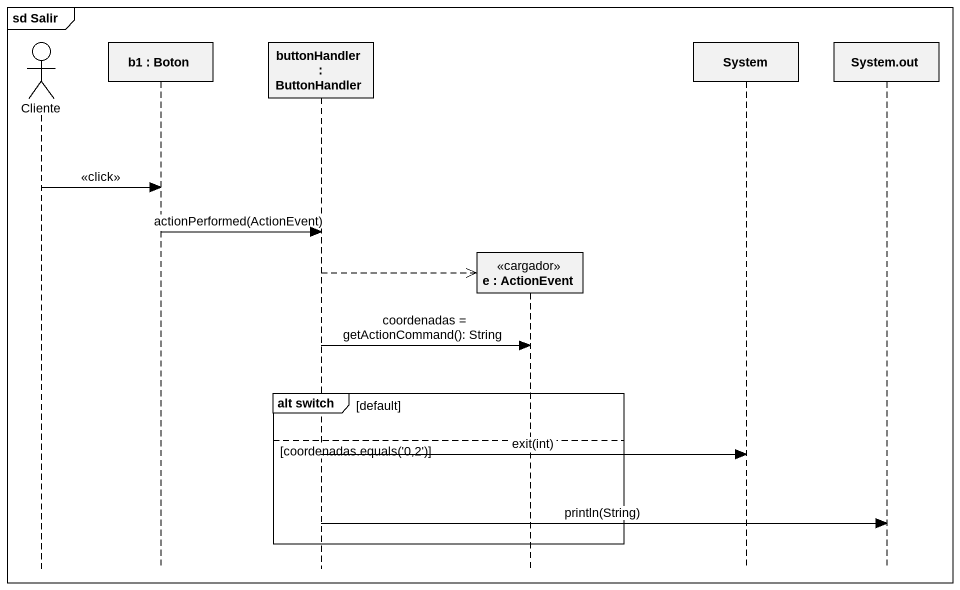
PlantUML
@startuml
mainframe sd Salir
hide footbox
actor Cliente
participant "b1 : Boton" as b1
participant "buttonHandler : ButtonHandler" as buttonHandler
participant "e : ActionEvent" as e <<cargador>>
participant System
participant "System.out" as System_out

Cliente -> b1 : <<click>>
b1 -> buttonHandler : actionPerformed(ActionEvent)
buttonHandler -->> e **
buttonHandler -> e : coordenadas = getActionCommand(): String
group alt switch [default]
else coordenadas.equals('0,2')
  buttonHandler -> System : exit(int)
  buttonHandler -> System_out : println(String)
end
@enduml
